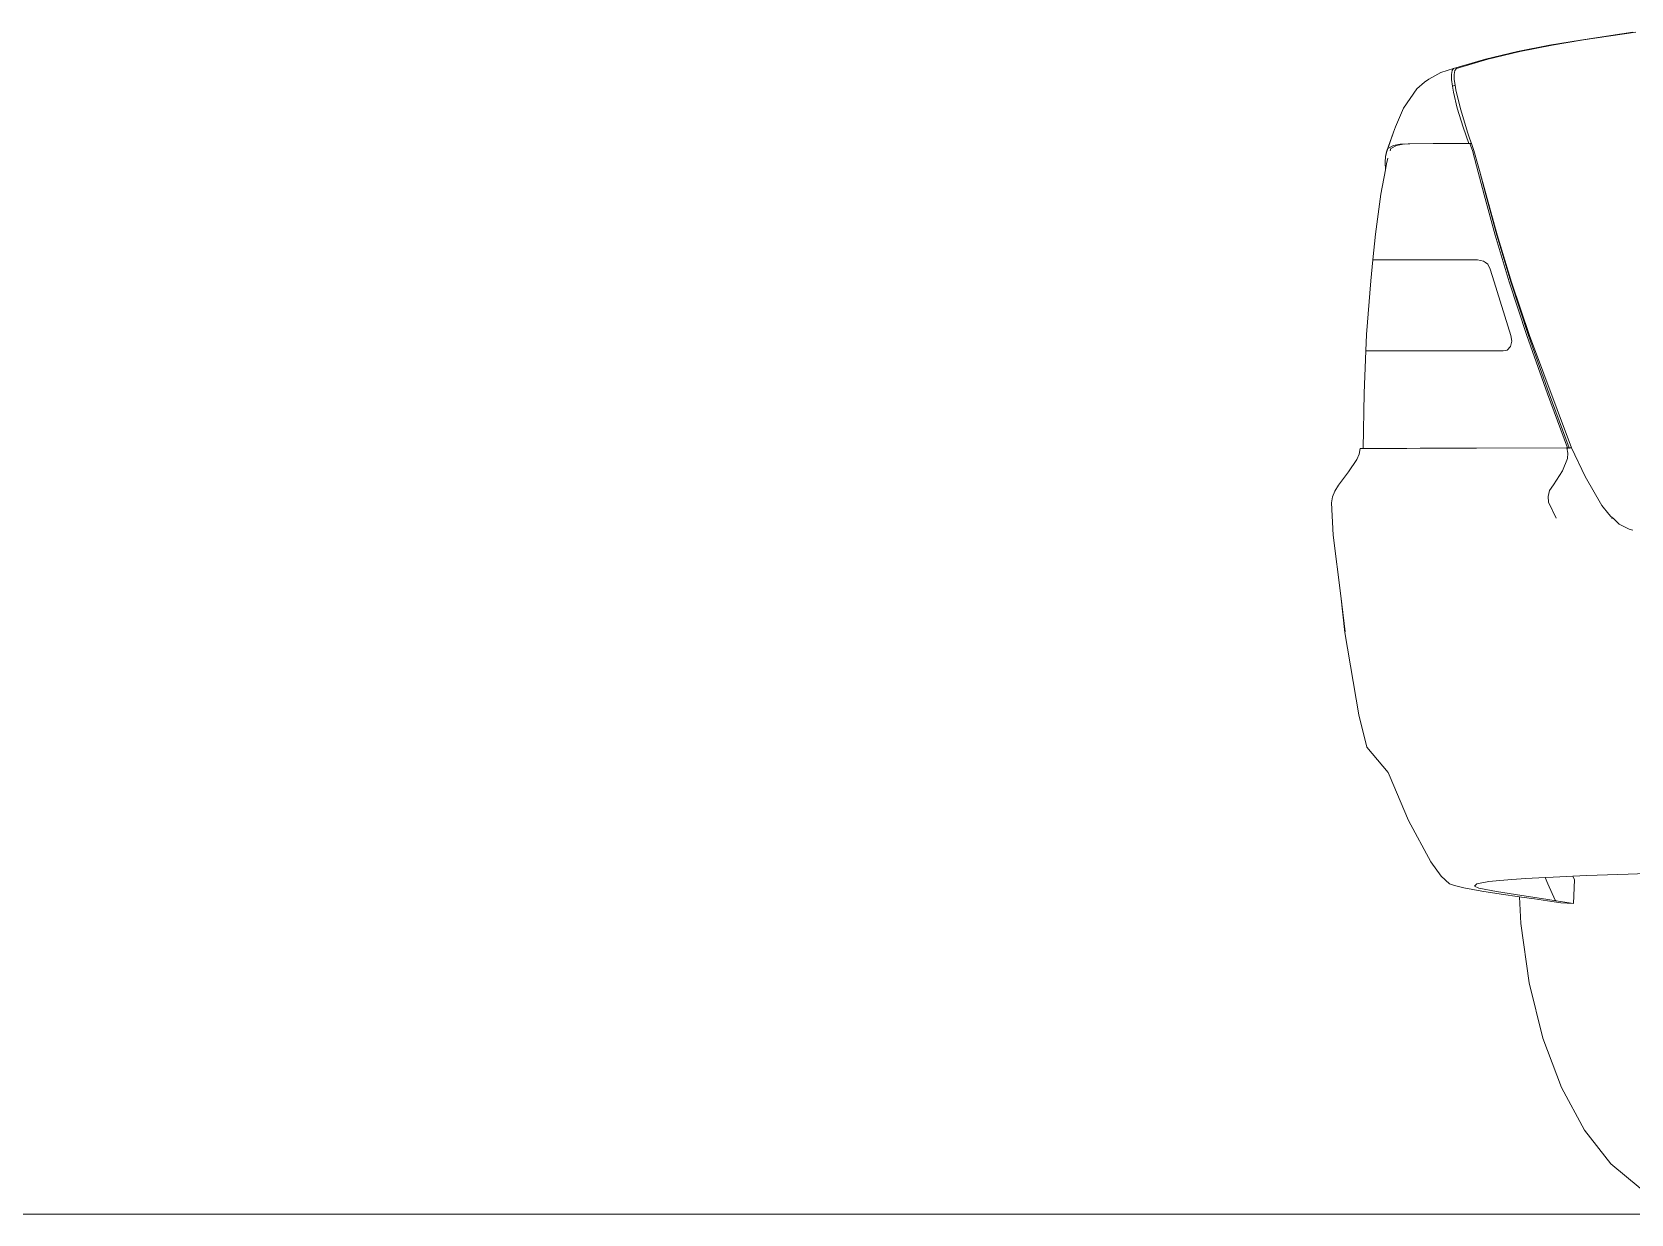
# Model space of a CAD drawing. Header units: inches. Extents: x 1944 to 3775, y -462 to 1299.
# Drawn here: x 2698.4 to 2757.5, y 1212.1 to 1255.8 of the extents above; entities that cross this region are included whole.
import ezdxf

# ---------------------------------------------------------------- set-up
doc = ezdxf.new("R2010")
doc.units = ezdxf.units.IN
doc.header["$MEASUREMENT"] = 0
doc.layers.add('CAR', color=173, linetype='Continuous', lineweight=13)

# ---------------------------------------------------------------- blocks, each defined once
blk = doc.blocks.new('A$C50574290')
at = {"layer": 'CAR'}
for p, q in [((-8.781, 42.965), (-7.606, 43.195)), ((-7.502, 43.2), (-8.694, 42.968)), ((-7.606, 43.195), (-6.455, 43.389)), ((-6.348, 43.392), (-7.502, 43.2)), ((-6.455, 43.389), (-5.339, 43.56)), ((-6.348, 43.392), (-4.406, 43.685)), ((-5.339, 43.56), (-4.521, 43.679)), ((-11.147, 42.341), (-9.965, 42.684)), ((-9.881, 42.686), (-11.041, 42.341)), ((-9.965, 42.684), (-8.781, 42.965)), ((-8.694, 42.968), (-9.881, 42.686)), ((-12.059, 41.941), (-11.617, 42.183)), ((-11.617, 42.183), (-11.147, 42.341)), ((-11.23, 42.117), (-11.204, 42.262)), ((-11.228, 41.928), (-11.23, 42.117)), ((-11.204, 42.262), (-11.147, 42.341)), ((-11.102, 42.261), (-11.126, 42.109)), ((-11.126, 42.109), (-11.123, 41.933)), ((-11.041, 42.341), (-11.102, 42.261)), ((-12.995, 40.871), (-12.51, 41.589)), ((-12.222, 41.827), (-12.51, 41.589)), ((-12.222, 41.827), (-12.059, 41.941)), ((-11.192, 41.689), (-11.228, 41.928)), ((-11.088, 41.722), (-11.192, 41.689)), ((-11.158, 41.461), (-11.192, 41.689)), ((-11.017, 40.872), (-11.158, 41.461)), ((-11.123, 41.933), (-11.088, 41.722)), ((-11.088, 41.722), (-11.06, 41.548)), ((-11.06, 41.548), (-10.894, 40.849)), ((-13.299, 40.183), (-12.995, 40.871)), ((-10.795, 40.168), (-11.017, 40.872)), ((-10.894, 40.849), (-10.619, 39.941)), ((-13.628, 39.259), (-13.368, 39.987)), ((-13.368, 39.987), (-13.619, 39.271)), ((-13.299, 40.183), (-13.368, 39.987)), ((-10.583, 39.56), (-10.795, 40.168)), ((-10.619, 39.941), (-10.544, 39.729)), ((-10.544, 39.729), (-10.487, 39.56)), ((-13.676, 38.871), (-13.67, 39.087)), ((-13.67, 39.087), (-13.619, 39.271)), ((-13.628, 39.259), (-13.67, 39.087)), ((-13.619, 39.271), (-13.578, 39.375)), ((-13.578, 39.375), (-13.372, 39.486)), ((-13.469, 39.375), (-13.499, 39.297)), ((-13.262, 39.486), (-13.469, 39.375)), ((-13.372, 39.486), (-13.126, 39.535)), ((-13.017, 39.535), (-13.262, 39.486)), ((-13.126, 39.535), (-12.831, 39.554)), ((-12.762, 39.552), (-12.974, 39.538)), ((-12.831, 39.554), (-11.898, 39.56)), ((-10.583, 39.56), (-11.898, 39.56)), ((-10.583, 39.56), (-10.542, 39.56)), ((-10.487, 39.56), (-10.542, 39.56)), ((-10.452, 39.304), (-10.542, 39.56)), ((-10.487, 39.56), (-10.404, 39.311)), ((-10.296, 38.738), (-10.452, 39.304)), ((-10.404, 39.311), (-10.236, 38.74)), ((-13.843, 37.698), (-13.671, 38.591)), ((-13.671, 38.591), (-13.676, 38.871)), ((-13.671, 38.591), (-13.629, 38.813)), ((-13.629, 38.813), (-13.576, 39.026)), ((-10.019, 37.671), (-10.296, 38.738)), ((-10.236, 38.74), (-10.19, 38.57)), ((-9.957, 37.671), (-10.19, 38.57)), ((-10.19, 38.57), (-9.948, 37.672)), ((-14.039, 36.219), (-13.843, 37.698)), ((-9.612, 36.181), (-10.019, 37.671)), ((-9.55, 36.181), (-9.957, 37.671)), ((-9.948, 37.672), (-9.537, 36.184)), ((-14.135, 35.26), (-14.039, 36.219)), ((-9.612, 36.181), (-9.094, 34.447)), ((-9.032, 34.447), (-9.55, 36.181)), ((-9.537, 36.184), (-9.004, 34.44)), ((-14.213, 34.488), (-14.135, 35.26)), ((-14.135, 35.26), (-10.265, 35.26)), ((-10.046, 35.218), (-10.265, 35.26)), ((-9.965, 35.17), (-10.046, 35.218)), ((-9.888, 35.106), (-9.965, 35.17)), ((-9.793, 34.92), (-9.888, 35.106)), ((-9.642, 34.45), (-9.793, 34.92)), ((-14.373, 32.506), (-14.213, 34.488)), ((-9.027, 32.472), (-9.642, 34.45)), ((-8.439, 32.47), (-9.094, 34.447)), ((-8.377, 32.47), (-9.032, 34.447)), ((-9.004, 34.44), (-8.337, 32.472)), ((-14.395, 31.9), (-14.373, 32.506)), ((-9.311, 31.9), (-9.168, 31.932)), ((-9.168, 31.932), (-9.038, 32.061)), ((-9.038, 32.061), (-8.997, 32.265)), ((-8.997, 32.265), (-9.027, 32.472)), ((-7.671, 30.314), (-8.439, 32.47)), ((-7.609, 30.314), (-8.377, 32.47)), ((-6.788, 28.321), (-8.337, 32.472)), ((-14.452, 30.338), (-14.395, 31.9)), ((-9.311, 31.9), (-14.395, 31.9)), ((-14.452, 30.338), (-14.496, 28.291)), ((-6.941, 28.315), (-7.671, 30.314)), ((-6.879, 28.32), (-7.609, 30.314)), ((-14.727, 27.881), (-15.032, 27.43)), ((-14.727, 27.881), (-14.642, 28.085)), ((-14.642, 28.085), (-14.605, 28.288)), ((-14.314, 28.291), (-14.605, 28.288)), ((-14.496, 28.291), (-14.605, 28.288)), ((-14.418, 28.292), (-14.496, 28.291)), ((-13.783, 28.294), (-14.314, 28.291)), ((-13.701, 28.295), (-13.783, 28.294)), ((-13.701, 28.295), (-13.627, 28.295)), ((-13.627, 28.295), (-13.554, 28.295)), ((-13.554, 28.295), (-13.068, 28.298)), ((-13.068, 28.298), (-12.922, 28.297)), ((-12.874, 28.297), (-12.922, 28.297)), ((-12.874, 28.297), (-12.388, 28.3)), ((-12.388, 28.3), (-12.3, 28.3)), ((-10.877, 28.306), (-12.3, 28.3)), ((-10.877, 28.306), (-6.972, 28.315)), ((-10.307, 28.31), (-10.877, 28.306)), ((-7.117, 27.462), (-6.937, 27.919)), ((-6.972, 28.315), (-6.966, 28.314)), ((-6.966, 28.314), (-6.941, 28.315)), ((-6.93, 28.119), (-6.966, 28.314)), ((-6.94, 28.314), (-6.941, 28.315)), ((-6.937, 28.308), (-6.94, 28.314)), ((-6.939, 28.314), (-6.881, 28.317)), ((-6.878, 28.314), (-6.939, 28.314)), ((-6.931, 28.295), (-6.937, 28.308)), ((-6.937, 27.919), (-6.93, 28.119)), ((-6.787, 28.32), (-6.879, 28.32)), ((-6.877, 28.317), (-6.879, 28.32)), ((-6.877, 28.317), (-6.787, 28.32)), ((-6.876, 28.314), (-6.877, 28.317)), ((-6.784, 28.314), (-6.876, 28.314)), ((-6.869, 28.295), (-6.876, 28.314)), ((-6.788, 28.321), (-6.787, 28.32)), ((-6.787, 28.32), (-6.784, 28.314)), ((-6.784, 28.314), (-6.278, 27.252)), ((-15.032, 27.43), (-15.41, 26.934)), ((-7.455, 26.953), (-7.117, 27.462)), ((-6.278, 27.252), (-5.661, 26.188)), ((-15.631, 26.504), (-15.542, 26.719)), ((-15.542, 26.719), (-15.41, 26.934)), ((-7.651, 26.521), (-7.603, 26.735)), ((-7.603, 26.735), (-7.455, 26.953)), ((-15.663, 26.288), (-15.631, 26.504)), ((-15.598, 25.094), (-15.663, 26.288)), ((-7.645, 26.313), (-7.651, 26.521)), ((-7.353, 25.721), (-7.645, 26.313)), ((-5.661, 26.188), (-5.404, 25.871)), ((-5.404, 25.871), (-5.334, 25.785)), ((-5.334, 25.785), (-5.241, 25.7)), ((-5.306, 25.721), (-5.241, 25.7)), ((-5.241, 25.7), (-5.024, 25.501)), ((-5.024, 25.501), (-4.651, 25.306)), ((-15.598, 25.094), (-15.322, 22.852)), ((-4.651, 25.306), (-4.524, 25.268)), ((-15.322, 22.852), (-15.171, 21.493)), ((-15.322, 22.852), (-15.157, 21.514)), ((-15.171, 21.493), (-14.649, 18.448)), ((-14.649, 18.448), (-14.36, 17.256)), ((-13.966, 16.786), (-14.36, 17.256)), ((-13.562, 16.318), (-13.966, 16.786)), ((-13.562, 16.318), (-13.529, 16.235)), ((-13.529, 16.235), (-12.819, 14.547)), ((-11.987, 13.021), (-12.819, 14.547)), ((-11.606, 12.492), (-11.987, 13.021)), ((-11.295, 12.207), (-11.606, 12.492)), ((-8.482, 12.394), (-7.762, 12.436)), ((-7.762, 12.436), (-7.471, 12.452)), ((-7.762, 12.436), (-7.664, 12.205)), ((-7.471, 12.452), (-6.743, 12.485)), ((-6.743, 12.485), (-6.223, 12.509)), ((-6.743, 12.485), (-6.676, 12.352)), ((-6.223, 12.509), (-4.695, 12.562)), ((-4.695, 12.562), (-2.333, 12.638)), ((-11.115, 12.141), (-11.295, 12.207)), ((-10.771, 12.051), (-11.115, 12.141)), ((-10.099, 11.934), (-10.771, 12.051)), ((-10.379, 12.113), (-10.289, 12.207)), ((-10.22, 12.041), (-10.379, 12.113)), ((-10.289, 12.207), (-9.846, 12.287)), ((-9.564, 11.924), (-10.22, 12.041)), ((-9.392, 11.824), (-10.099, 11.934)), ((-9.846, 12.287), (-9.444, 12.323)), ((-8.86, 11.812), (-9.564, 11.924)), ((-9.444, 12.323), (-8.993, 12.358)), ((-8.993, 12.358), (-8.482, 12.394)), ((-7.664, 12.205), (-7.387, 11.595)), ((-6.676, 12.352), (-6.719, 11.475)), ((-8.711, 11.726), (-9.392, 11.824)), ((-7.658, 11.628), (-8.86, 11.812)), ((-8.711, 11.726), (-8.665, 10.734)), ((-8.632, 11.715), (-8.711, 11.726)), ((-8.154, 11.648), (-8.632, 11.715)), ((-7.673, 11.579), (-8.154, 11.648)), ((-7.185, 11.502), (-7.673, 11.579)), ((-7.353, 11.579), (-7.658, 11.628)), ((-7.387, 11.595), (-7.353, 11.579)), ((-7.19, 11.554), (-7.353, 11.579)), ((-6.719, 11.475), (-7.19, 11.554)), ((-7.185, 11.502), (-6.719, 11.475)), ((-8.665, 10.734), (-8.353, 8.548)), ((-8.353, 8.548), (-7.844, 6.505)), ((-7.844, 6.505), (-7.155, 4.67)), ((-7.155, 4.67), (-6.308, 3.102)), ((-6.308, 3.102), (-5.33, 1.853)), ((-5.33, 1.853), (-4.252, 0.961))]:
    blk.add_line(p, q, dxfattribs=at)

msp = doc.modelspace()

# ---------------------------------------------------------------- linework, layer by layer
at = {"layer": 'CAR'}
msp.add_line((2001.69, 1212.071), (3554.696, 1212.071), dxfattribs=at)

# ---------------------------------------------------------------- block references
msp.add_blockref('A$C50574290', (2762.117, 1212.071), dxfattribs=at)

doc.saveas('drawing.dxf')
